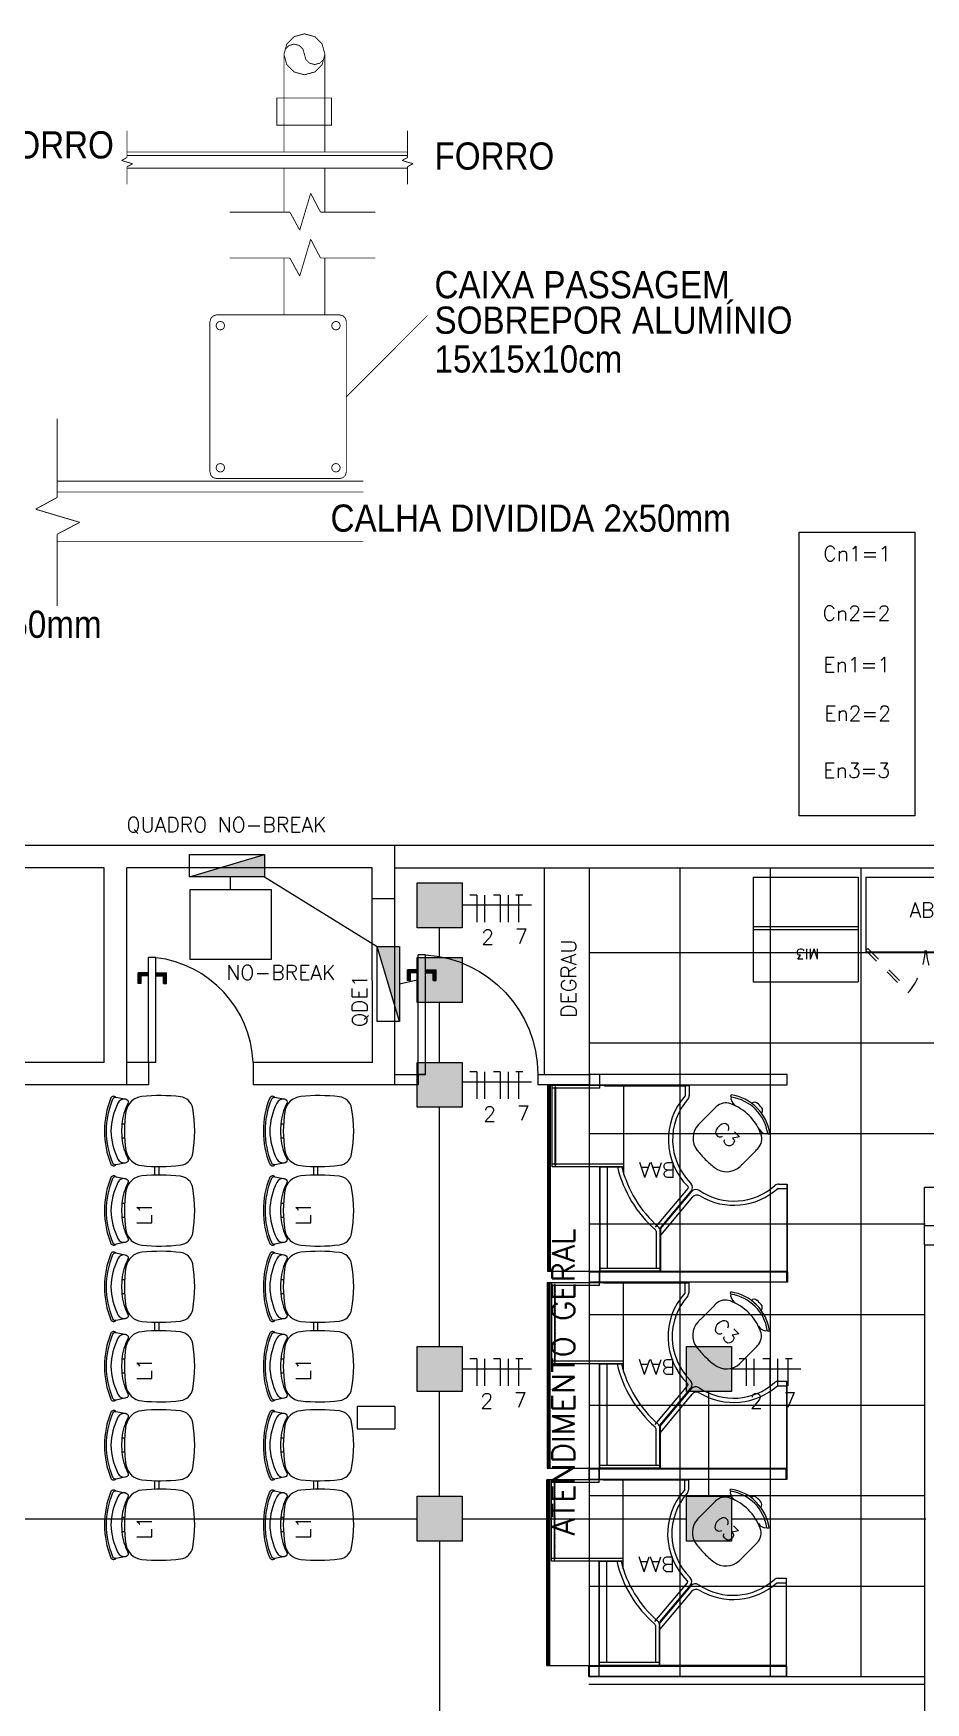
# Model space of a CAD drawing. Extents: x 16 to 124, y 36 to 90.
# Drawn here: x 48.22 to 54.18, y 76.67 to 87.83 of the extents above; entities that cross this region are included whole.
import ezdxf
from ezdxf.enums import TextEntityAlignment as Align

# ---------------------------------------------------------------- set-up
doc = ezdxf.new("R2010")
doc.units = 0
doc.header["$LTSCALE"] = 0.02
doc.linetypes.add('HIDDEN2', pattern=[0.1875, 0.125, -0.0625])
doc.layers.get('0').update_dxf_attribs({"linetype": 'CONTINUOUS'})
for name, color, linetype in [('BLOCOS', 1, 'CONTINUOUS'), ('CADEIRAS', 6, 'CONTINUOUS'), ('CAIXAS', 7, 'CONTINUOUS'), ('CANALETAS', 4, 'CONTINUOUS'), ('CODIGO', 6, 'CONTINUOUS'), ('DIVISORIA', 5, 'CONTINUOUS'), ('EL-ELETRODUTO', 2, 'CONTINUOUS'), ('ESQUADRIAS-F', 2, 'CONTINUOUS'), ('ESQUADRIAS-G', 1, 'CONTINUOUS'), ('FIO-FASE', 1, 'CONTINUOUS'), ('LAYER_1', 7, 'CONTINUOUS'), ('MESA-SUP', 5, 'CONTINUOUS'), ('MESAS', 1, 'CONTINUOUS'), ('PAREDE-SOL', 251, 'CONTINUOUS'), ('PAREDES', 7, 'CONTINUOUS'), ('PISO', 6, 'CONTINUOUS'), ('PISOELEVADO', 6, 'CONTINUOUS'), ('SINAL', 1, 'CONTINUOUS'), ('TEXTO', 7, 'CONTINUOUS'), ('TEXTO-INS-NOVA', 5, 'CONTINUOUS')]:
    doc.layers.add(name, color=color, linetype=linetype)
doc.styles.add('COTAS', font='romans.shx', dxfattribs={"width": 0.75})
doc.styles.add('ROMANS', font='simplex.shx')
doc.styles.add('SN0', font='Arial', dxfattribs={"width": 4e-06})

# ---------------------------------------------------------------- blocks, each defined once
blk = doc.blocks.new('MI3')
at = {"layer": 'MESAS'}
for p, q in [((0.7, 0), (0, 0)), ((0, -0.7), (0, 0)), ((0.7, -0.7), (0.7, 0)), ((0.7, -0.35), (0, -0.35)), ((0.7, -0.37), (0, -0.37)), ((0.7, -0.7), (0, -0.7))]:
    blk.add_line(p, q, dxfattribs=at)
at = {"layer": 'CODIGO', "style": 'ROMANS'}
blk.add_text('MI3', height=0.07, dxfattribs=at).set_placement((0.258, -0.222, -0.64))
blk = doc.blocks.new('*X11')
at = {"color": 0}
for p, q in [((1170.726, 1261.476), (1170.731, 1261.481)), ((1170.726, 1261.471), (1170.732, 1261.477)), ((1170.726, 1261.466), (1170.732, 1261.472)), ((1170.726, 1261.46), (1170.732, 1261.466)), ((1170.726, 1261.455), (1170.732, 1261.461)), ((1170.726, 1261.45), (1170.732, 1261.456)), ((1170.726, 1261.444), (1170.732, 1261.45)), ((1170.726, 1261.439), (1170.732, 1261.445)), ((1170.726, 1261.434), (1170.732, 1261.44)), ((1170.726, 1261.428), (1170.732, 1261.434)), ((1170.726, 1261.423), (1170.732, 1261.429)), ((1170.726, 1261.418), (1170.732, 1261.424)), ((1170.726, 1261.413), (1170.732, 1261.419)), ((1170.726, 1261.407), (1170.732, 1261.413)), ((1170.726, 1261.402), (1170.732, 1261.408)), ((1170.726, 1261.397), (1170.732, 1261.403)), ((1170.726, 1261.391), (1170.732, 1261.397)), ((1170.726, 1261.386), (1170.732, 1261.392)), ((1170.726, 1261.381), (1170.732, 1261.387)), ((1170.726, 1261.375), (1170.732, 1261.381)), ((1170.726, 1261.37), (1170.732, 1261.376)), ((1170.726, 1261.365), (1170.732, 1261.371)), ((1170.726, 1261.36), (1170.732, 1261.366)), ((1170.726, 1261.354), (1170.732, 1261.36)), ((1170.726, 1261.349), (1170.732, 1261.355)), ((1170.726, 1261.344), (1170.732, 1261.35)), ((1170.726, 1261.338), (1170.732, 1261.344)), ((1170.726, 1261.333), (1170.732, 1261.339)), ((1170.726, 1261.328), (1170.732, 1261.334)), ((1170.726, 1261.322), (1170.732, 1261.328)), ((1170.726, 1261.317), (1170.732, 1261.323)), ((1170.726, 1261.312), (1170.732, 1261.318)), ((1170.726, 1261.307), (1170.732, 1261.313)), ((1170.726, 1261.301), (1170.732, 1261.307)), ((1170.726, 1261.296), (1170.732, 1261.302)), ((1170.726, 1261.291), (1170.732, 1261.297)), ((1170.726, 1261.285), (1170.732, 1261.291)), ((1170.726, 1261.28), (1170.732, 1261.286)), ((1170.726, 1261.275), (1170.732, 1261.281)), ((1170.726, 1261.269), (1170.732, 1261.275)), ((1170.726, 1261.264), (1170.732, 1261.27)), ((1170.726, 1261.259), (1170.732, 1261.265)), ((1170.726, 1261.253), (1170.732, 1261.259)), ((1170.726, 1261.248), (1170.732, 1261.254)), ((1170.726, 1261.243), (1170.732, 1261.249)), ((1170.726, 1261.238), (1170.732, 1261.244)), ((1170.726, 1261.232), (1170.732, 1261.238)), ((1170.726, 1261.227), (1170.732, 1261.233)), ((1170.726, 1261.222), (1170.732, 1261.228)), ((1170.726, 1261.216), (1170.732, 1261.222)), ((1170.726, 1261.211), (1170.732, 1261.217)), ((1170.726, 1261.206), (1170.732, 1261.212)), ((1170.726, 1261.2), (1170.732, 1261.206)), ((1170.726, 1261.195), (1170.732, 1261.201)), ((1170.726, 1261.19), (1170.732, 1261.196)), ((1170.726, 1261.185), (1170.732, 1261.191)), ((1170.726, 1261.179), (1170.732, 1261.185)), ((1170.726, 1261.174), (1170.732, 1261.18)), ((1170.726, 1261.169), (1170.732, 1261.175)), ((1170.726, 1261.163), (1170.732, 1261.169)), ((1170.726, 1261.158), (1170.732, 1261.164)), ((1170.726, 1261.153), (1170.732, 1261.159)), ((1170.726, 1261.147), (1170.732, 1261.153)), ((1170.726, 1261.142), (1170.732, 1261.148)), ((1170.726, 1261.137), (1170.732, 1261.143)), ((1170.726, 1261.132), (1170.732, 1261.138)), ((1170.726, 1261.126), (1170.732, 1261.132)), ((1170.726, 1261.121), (1170.732, 1261.127)), ((1170.726, 1261.116), (1170.732, 1261.122)), ((1170.726, 1261.11), (1170.732, 1261.116)), ((1170.726, 1261.105), (1170.732, 1261.111)), ((1170.726, 1261.1), (1170.732, 1261.106)), ((1170.726, 1261.094), (1170.732, 1261.1)), ((1170.726, 1261.089), (1170.732, 1261.095)), ((1170.726, 1261.084), (1170.732, 1261.09)), ((1170.726, 1261.078), (1170.732, 1261.084)), ((1170.726, 1261.073), (1170.732, 1261.079)), ((1170.726, 1261.068), (1170.732, 1261.074)), ((1170.726, 1261.063), (1170.732, 1261.069)), ((1170.726, 1261.057), (1170.732, 1261.063)), ((1170.726, 1261.052), (1170.732, 1261.058)), ((1170.726, 1261.047), (1170.732, 1261.053)), ((1170.726, 1261.041), (1170.732, 1261.047)), ((1170.726, 1261.036), (1170.732, 1261.042)), ((1170.726, 1261.031), (1170.732, 1261.037)), ((1170.726, 1261.025), (1170.732, 1261.031)), ((1170.726, 1261.02), (1170.732, 1261.026)), ((1170.726, 1261.015), (1170.732, 1261.021)), ((1170.726, 1261.01), (1170.732, 1261.016)), ((1170.726, 1261.004), (1170.732, 1261.01)), ((1170.726, 1260.999), (1170.732, 1261.005)), ((1170.726, 1260.994), (1170.732, 1261)), ((1170.726, 1260.988), (1170.732, 1260.994)), ((1170.726, 1260.983), (1170.732, 1260.989)), ((1170.726, 1260.978), (1170.732, 1260.984)), ((1170.728, 1260.974), (1170.732, 1260.978))]:
    blk.add_line(p, q, dxfattribs=at)
blk = doc.blocks.new('C3')
at = {"layer": 'CADEIRAS'}
for p, q in [((-0.198, -0.092), (-0.204, -0.084)), ((-0.182, -0.105), (-0.192, -0.092)), ((0.141, -0.105), (0.15, -0.092)), ((0.157, -0.092), (0.163, -0.084)), ((-0.218, -0.357), (-0.218, -0.237)), ((0.177, -0.237), (0.177, -0.357))]:
    blk.add_line(p, q, dxfattribs=at)
for centre, radius, start, end in [((-0.021, -0.328), 0.329, 86.4167, 93.5833), ((-0.021, -0.328), 0.305, 53.1301, 126.8699), ((-0.194, -0.089), 0.0047, 216.8699, 305.9604), ((-0.021, -0.328), 0.291, 54.0396, 125.9604), ((-0.146, -0.054), 0.0623, 234.3405, 285.7396), ((-0.021, -0.435), 0.338, 90, 114.9388), ((-0.039, -0.028), 0.0282, 93.5833, 176.6281), ((-0.021, -0.435), 0.338, 65.0612, 90), ((-0.002, -0.028), 0.0282, 3.3719, 86.4167), ((0.105, -0.054), 0.0623, 254.2604, 305.6595), ((0.153, -0.089), 0.0047, 234.0396, 323.1301), ((-0.124, -0.213), 0.094, 114.9388, 178.3074), ((0.675, -0.237), 0.893, 178.3074, 180), ((0.082, -0.213), 0.094, 1.6926, 65.0612), ((-0.716, -0.237), 0.893, 0, 1.6926), ((0.487, -0.357), 0.705, 180, 181.7293), ((-0.086, -0.375), 0.132, 181.7293, 263.155), ((0.045, -0.375), 0.132, 276.845, 358.2707), ((-0.528, -0.357), 0.705, 358.2707, 360), ((-0.021, 0.171), 0.682, 263.155, 270), ((-0.021, 0.171), 0.682, 270, 276.845)]:
    blk.add_arc(centre, radius, start, end, dxfattribs=at)
at = {"layer": 'CODIGO', "style": 'ROMANS'}
blk.add_text('C3', height=0.1, dxfattribs=at).set_placement((-0.126, -0.343))
blk = doc.blocks.new('BAA')
at = {"layer": 'CODIGO', "color": 2}
blk.add_line((1.2, 1.297), (1.2, 0.618), dxfattribs=at)
at = {"layer": 'MESA-SUP'}
for p, q in [((1.25, 1.39), (1.25, 1.32)), ((0, 1.32), (0.847, 1.32)), ((0.002, 1.317), (0.844, 1.317)), ((0.002, 1.317), (0.844, 1.317)), ((1.25, 0.07), (1.25, 0))]:
    blk.add_line(p, q, dxfattribs=at)
blk.add_lwpolyline([(0, 1.32), (-0.002, 1.32), (-0.002, 1.39), (0, 1.39)], dxfattribs=at)
for points in [[(1.32, 1.32), (0, 1.32), (0, 1.39), (1.32, 1.39)], [(1.32, 0.07), (0, 0.07), (0, 0), (1.32, 0)]]:
    blk.add_lwpolyline(points, close=True, dxfattribs=at)
at = {"layer": 'MESAS'}
for p, q in [((0, 0.733), (0, 1.32)), ((0.002, 0.733), (0.002, 1.317)), ((0.844, 1.317), (0.844, 1.03)), ((0.847, 1.32), (0.847, 1.033)), ((0.847, 1.315), (0.847, 1.03)), ((0.847, 1.049), (0.847, 1.315)), ((1.6, 1.315), (0.847, 1.315)), ((0.847, 1.315), (1.25, 1.315)), ((0.847, 1.297), (1.25, 1.297)), ((0.875, 1.049), (0.875, 1.297)), ((0.9, 1.315), (1.25, 1.315)), ((1.25, 1.302), (1.25, 1.315)), ((1.25, 1.315), (1.25, 0.618)), ((1.25, 0.618), (1.25, 1.302)), ((1.58, 1.315), (1.58, 0.075)), ((1.585, 1.315), (1.585, 0.075)), ((1.59, 1.315), (1.59, 0.075)), ((1.594, 1.315), (1.594, 0.075)), ((1.597, 1.315), (1.597, 0.075)), ((1.599, 1.315), (1.599, 0.075)), ((1.6, 0.075), (1.6, 1.315)), ((0.633, 0.821), (0.844, 1.073)), ((0.638, 0.784), (0.847, 1.033)), ((0.642, 0.781), (0.847, 1.025)), ((0.054, 0.733), (0, 0.733)), ((0.062, 0.764), (0.002, 0.764)), ((1.09, 0.669), (1.09, 0.075)), ((1.09, 0.618), (1.09, 0.6)), ((1.09, 0.618), (1.09, 0.6)), ((1.09, 0.618), (1.57, 0.618)), ((1.09, 0.6), (1.546, 0.6)), ((1.25, 0.618), (1.104, 0.618)), ((1.552, 0.6), (1.57, 0.6)), ((1.57, 0.618), (1.57, 0.6)), ((1.57, 0.6), (1.57, 0.075)), ((0.653, 0.075), (0.653, 0.142)), ((1.223, 0.075), (0.653, 0.075)), ((0.681, 0.078), (1.22, 0.078)), ((1.09, 0.075), (1.6, 0.075)), ((1.25, 0.093), (1.25, 0.075)), ((1.25, 0.093), (1.546, 0.093)), ((1.25, 0.075), (1.57, 0.075)), ((1.552, 0.093), (1.57, 0.093))]:
    blk.add_line(p, q, dxfattribs=at)
blk.add_lwpolyline([(0.681, 0.078), (0.681, 0.142, -0.184744), (0.681, 0.144, 0.399041), (0.664, 0.747, -0.389622), (0.663, 0.763), (0.881, 1.022)], format="xyb", dxfattribs=at)
blk.add_lwpolyline([(1.552, 0.086), (1.552, 0.607), (1.546, 0.607), (1.546, 0.086)], close=True, dxfattribs=at)
for centre, radius, start, end in [((0.887, 1.049), 0.04, 180, 229.0406), ((0.355, 0.436), 0.771, 13.652, 49.0406), ((0.887, 1.049), 0.012, 180, 229.0406), ((0.355, 0.436), 0.799, 13.1649, 49.0406), ((0.355, 0.436), 0.439, 58.9935, 131.7928), ((0.355, 0.436), 0.411, 55.9688, 131.7928), ((0.602, 0.847), 0.04, 238.9935, 320), ((0.608, 0.81), 0.04, 235.9688, 320), ((0.054, 0.773), 0.04, 270, 311.7928), ((0.672, 0.755), 0.04, 140, 225.148), ((0.355, 0.436), 0.41, 318.1319, 45.148), ((0.683, 0.142), 0.03, 138.1319, 180)]:
    blk.add_arc(centre, radius, start, end, dxfattribs=at)
at = {"rotation": 135}
blk.add_blockref('C3', (0.17, 0.222), dxfattribs=at)
at = {"layer": 'MESAS'}
blk.add_blockref('*X11', (-1169.18, -1260.881), dxfattribs=at)
at = {"layer": 'CODIGO', "style": 'ROMANS'}
blk.add_text('BAA', height=0.1, dxfattribs=at).set_placement((0.744, 0.589))
blk = doc.blocks.new('A$C2DC308E3')
at = {"layer": 'CADEIRAS'}
for p, q in [((0.185, 0.455), (0.185, 0.473)), ((0.279, 0.455), (0.279, 0.473)), ((0.716, 0.455), (0.716, 0.473)), ((0.81, 0.455), (0.81, 0.473)), ((0.468, 0.253), (0.526, 0.253)), ((0.468, 0.253), (0.478, 0.253)), ((0.469, 0.225), (0.526, 0.225))]:
    blk.add_line(p, q, dxfattribs=at)
for points in [[(0.458, 0.514, 0.481357), (0.453, 0.547, 0.097119), (0.232, 0.589, 0.097119), (0.011, 0.547, 0.481357), (0.005, 0.514)], [(0.185, 0.473, 0.100785), (0.047, 0.433, -0.49505), (0.02, 0.445), (0.006, 0.512, -0.365963), (0.017, 0.534, -0.0944), (0.232, 0.576, -0.0944), (0.447, 0.534, -0.365963), (0.458, 0.512), (0.443, 0.445, -0.49505), (0.416, 0.433, 0.100785), (0.279, 0.473, 0.100785)], [(0.99, 0.514, 0.481357), (0.984, 0.547, 0.097119), (0.763, 0.589, 0.097119), (0.542, 0.547, 0.481357), (0.536, 0.514)], [(0.716, 0.473, 0.100785), (0.578, 0.433, -0.49505), (0.551, 0.445), (0.537, 0.512, -0.365963), (0.548, 0.534, -0.0944), (0.763, 0.576, -0.0944), (0.978, 0.534, -0.365963), (0.989, 0.512), (0.975, 0.445, -0.49505), (0.947, 0.433, 0.100785), (0.81, 0.473, 0.100785)], [(0.444, 0.448, 0.344642), (0.419, 0.5, 0.1068), (0.232, 0.547, 0.1068), (0.045, 0.5, 0.344642), (0.02, 0.448)], [(0.975, 0.448, 0.344642), (0.95, 0.5, 0.1068), (0.763, 0.547, 0.1068), (0.576, 0.5, 0.344642), (0.551, 0.448)]]:
    blk.add_lwpolyline(points, format="xyb", dxfattribs=at)
for points in [[(0.101, 0.446, 0.340817), (0, 0.34, 0.05523), (0.003, 0.081, 0.328643), (0.079, 0, 0.09095), (0.384, 0, 0.328643), (0.461, 0.081, 0.05523), (0.463, 0.34, 0.340817), (0.363, 0.446, 0.077917)], [(0.632, 0.446, 0.340817), (0.532, 0.34, 0.05523), (0.534, 0.081, 0.328643), (0.61, 0, 0.09095), (0.916, 0, 0.328643), (0.992, 0.081, 0.05523), (0.994, 0.34, 0.340817), (0.894, 0.446, 0.077917)]]:
    blk.add_lwpolyline(points, format="xyb", close=True, dxfattribs=at)
for centre in [(0.232, -0.04), (0.763, -0.04)]:
    blk.add_arc(centre, 0.515, 84.7595, 95.2405, dxfattribs=at)
at = {"layer": 'CODIGO', "style": 'ROMANS'}
blk.add_text('L1', height=0.1, dxfattribs=at).set_placement((0.133, 0.273))
blk = doc.blocks.new('A$C1F7A7F6D')
at = {"layer": 'SINAL'}
for p, q in [((0.051, 0.255), (0.051, 0.395)), ((0.061, 0.405), (0.491, 0.405)), ((0.501, 0.255), (0.501, 0.395)), ((0.002, 0.233), (0.002, 0.231)), ((0.003, 0.255), (0.548, 0.255)), ((0.003, 0.252), (0.003, 0.253)), ((0.003, 0.253), (0.548, 0.253)), ((0.041, 0.252), (0.003, 0.252)), ((0.023, 0.25), (0.003, 0.25)), ((0.021, 0.267), (0.036, 0.267)), ((0.021, 0.267), (0.021, 0.263)), ((0.021, 0.263), (0.036, 0.263)), ((0.021, 0.259), (0.021, 0.255)), ((0.021, 0.259), (0.036, 0.259)), ((0.021, 0.255), (0.036, 0.255)), ((0.022, 0.248), (0.022, 0.23)), ((0.022, 0.23), (0.022, 0.229)), ((0.023, 0.25), (0.023, 0.252)), ((0.041, 0.249), (0.023, 0.249)), ((0.041, 0.248), (0.023, 0.248)), ((0.023, 0.248), (0.023, 0.23)), ((0.041, 0.23), (0.023, 0.23)), ((0.041, 0.229), (0.023, 0.229)), ((0.026, 0.251), (0.025, 0.252)), ((0.026, 0.263), (0.026, 0.259)), ((0.026, 0.252), (0.026, 0.25)), ((0.026, 0.25), (0.031, 0.25)), ((0.031, 0.263), (0.031, 0.259)), ((0.031, 0.252), (0.031, 0.25)), ((0.031, 0.251), (0.031, 0.252)), ((0.036, 0.267), (0.036, 0.263)), ((0.036, 0.259), (0.036, 0.255)), ((0.043, 0.249), (0.041, 0.249)), ((0.041, 0.248), (0.041, 0.23)), ((0.043, 0.229), (0.041, 0.229)), ((0.042, 0.248), (0.042, 0.23)), ((0.044, 0.25), (0.043, 0.25)), ((0.043, 0.225), (0.043, 0.25)), ((0.043, 0.229), (0.043, 0.25)), ((0.044, 0.229), (0.043, 0.229)), ((0.044, 0.224), (0.044, 0.25)), ((0.078, 0.249), (0.044, 0.249)), ((0.078, 0.229), (0.044, 0.229)), ((0.051, 0.249), (0.051, 0.253)), ((0.051, 0.225), (0.051, 0.229)), ((0.078, 0.226), (0.078, 0.252)), ((0.096, 0.252), (0.078, 0.252)), ((0.078, 0.249), (0.474, 0.249)), ((0.078, 0.229), (0.474, 0.229)), ((0.474, 0.226), (0.078, 0.226)), ((0.091, 0.267), (0.106, 0.267)), ((0.091, 0.267), (0.091, 0.263)), ((0.091, 0.263), (0.106, 0.263)), ((0.091, 0.259), (0.091, 0.255)), ((0.091, 0.259), (0.106, 0.259)), ((0.091, 0.255), (0.106, 0.255)), ((0.096, 0.253), (0.095, 0.253)), ((0.096, 0.263), (0.096, 0.259)), ((0.096, 0.253), (0.096, 0.25)), ((0.096, 0.25), (0.101, 0.25)), ((0.101, 0.263), (0.101, 0.259)), ((0.101, 0.253), (0.101, 0.25)), ((0.101, 0.253), (0.101, 0.253)), ((0.451, 0.252), (0.101, 0.252)), ((0.106, 0.267), (0.106, 0.263)), ((0.106, 0.259), (0.106, 0.255)), ((0.136, 0.199), (0.136, 0.226)), ((0.216, 0.199), (0.216, 0.226)), ((0.274, 0.305), (0.277, 0.305)), ((0.274, 0.255), (0.274, 0.305)), ((0.277, 0.255), (0.277, 0.305)), ((0.446, 0.267), (0.446, 0.263)), ((0.461, 0.267), (0.446, 0.267)), ((0.461, 0.263), (0.446, 0.263)), ((0.446, 0.259), (0.446, 0.255)), ((0.461, 0.259), (0.446, 0.259)), ((0.461, 0.255), (0.446, 0.255)), ((0.451, 0.253), (0.45, 0.253)), ((0.451, 0.263), (0.451, 0.259)), ((0.451, 0.253), (0.451, 0.25)), ((0.456, 0.25), (0.451, 0.25)), ((0.456, 0.263), (0.456, 0.259)), ((0.456, 0.253), (0.456, 0.253)), ((0.456, 0.253), (0.456, 0.25)), ((0.474, 0.252), (0.456, 0.252)), ((0.461, 0.267), (0.461, 0.263)), ((0.461, 0.259), (0.461, 0.255)), ((0.474, 0.226), (0.474, 0.252)), ((0.507, 0.249), (0.474, 0.249)), ((0.507, 0.229), (0.474, 0.229)), ((0.501, 0.249), (0.501, 0.253)), ((0.501, 0.225), (0.501, 0.229)), ((0.507, 0.25), (0.509, 0.25)), ((0.507, 0.224), (0.507, 0.25)), ((0.509, 0.225), (0.509, 0.25)), ((0.509, 0.229), (0.509, 0.25)), ((0.51, 0.249), (0.509, 0.249)), ((0.509, 0.248), (0.509, 0.23)), ((0.51, 0.229), (0.509, 0.229)), ((0.51, 0.252), (0.548, 0.252)), ((0.51, 0.249), (0.528, 0.249)), ((0.51, 0.248), (0.528, 0.248)), ((0.51, 0.248), (0.51, 0.23)), ((0.51, 0.23), (0.528, 0.23)), ((0.51, 0.229), (0.528, 0.229)), ((0.531, 0.267), (0.516, 0.267)), ((0.516, 0.267), (0.516, 0.263)), ((0.531, 0.263), (0.516, 0.263)), ((0.516, 0.259), (0.516, 0.255)), ((0.531, 0.259), (0.516, 0.259)), ((0.531, 0.255), (0.516, 0.255)), ((0.521, 0.251), (0.52, 0.252)), ((0.521, 0.263), (0.521, 0.259)), ((0.521, 0.252), (0.521, 0.25)), ((0.526, 0.25), (0.521, 0.25)), ((0.526, 0.263), (0.526, 0.259)), ((0.526, 0.251), (0.526, 0.252)), ((0.526, 0.252), (0.526, 0.25)), ((0.528, 0.25), (0.528, 0.252)), ((0.528, 0.25), (0.548, 0.25)), ((0.528, 0.248), (0.528, 0.23)), ((0.529, 0.248), (0.529, 0.23)), ((0.529, 0.23), (0.53, 0.229)), ((0.531, 0.267), (0.531, 0.263)), ((0.531, 0.259), (0.531, 0.255)), ((0.548, 0.252), (0.548, 0.253)), ((0.549, 0.233), (0.55, 0.231)), ((0.051, 0.175), (0.301, 0.175)), ((0.051, 0.173), (0.051, 0.175)), ((0.051, 0.173), (0.301, 0.173)), ((0.136, 0.175), (0.136, 0.199)), ((0.216, 0.177), (0.136, 0.177)), ((0.216, 0.175), (0.216, 0.199)), ((0.301, 0.173), (0.301, 0.175))]:
    blk.add_line(p, q, dxfattribs=at)
at = {"layer": 'SINAL', "linetype": 'Continuous'}
for p, q in [((0.136, 0.226), (0.136, 0.249)), ((0.216, 0.226), (0.216, 0.249))]:
    blk.add_line(p, q, dxfattribs=at)
at = {"layer": 'SINAL'}
for centre, radius, start, end in [((0.061, 0.395), 0.01, 90, 180), ((0.491, 0.395), 0.01, 360, 90), ((0.002, 0.232), 0.00228, 87.2252, 247.8431), ((0.003, 0.253), 0.00225, 90, 270), ((0.275, 1.472), 1.271, 257.5301, 261.5559), ((0.275, 1.472), 1.272, 257.5301, 261.566), ((0.276, 1.472), 1.268, 257.5301, 258.434), ((0.276, 1.472), 1.269, 257.5301, 259.3992), ((0.023, 0.248), 0.001, 90, 180), ((0.023, 0.23), 0.001, 180, 270), ((0.041, 0.25), 0.003, 0, 90), ((0.041, 0.25), 0.0015, 0, 90), ((0.041, 0.248), 0.001, 0, 90), ((0.041, 0.23), 0.001, 270, 360), ((0.043, 0.224), 0.0015, 259.468, 0), ((0.276, 0.225), 0.225, 180, 180.8911), ((0.275, 1.472), 1.271, 261.5559, 282.4699), ((0.275, 1.472), 1.272, 261.566, 282.4699), ((0.276, 0.225), 0.225, 359.1462, 360), ((0.51, 0.25), 0.003, 90, 180), ((0.509, 0.224), 0.0015, 180, 245.3293), ((0.51, 0.25), 0.0015, 90, 180), ((0.51, 0.248), 0.001, 90, 180), ((0.275, 1.472), 1.269, 280.6008, 282.4699), ((0.51, 0.23), 0.001, 180, 270), ((0.528, 0.248), 0.001, 0, 90), ((0.528, 0.23), 0.001, 270, 0), ((0.275, 1.472), 1.268, 281.566, 282.4699), ((0.548, 0.253), 0.00225, 270, 90), ((0.549, 0.232), 0.00228, 292.1569, 92.7748), ((0.276, 0.225), 0.225, 181.2805, 358.7567)]:
    blk.add_arc(centre, radius, start, end, dxfattribs=at)
blk = doc.blocks.new('A$C05567B69')
at = {"layer": 'ESQUADRIAS-F'}
blk.add_arc((0.8, 0), 0.8, 93.5833, 180, dxfattribs=at)
at = {"layer": 'ESQUADRIAS-G'}
for p, q in [((0.75, 0), (0.75, 0.798)), ((0.75, 0.798), (0.8, 0.798)), ((0.8, 0), (0.8, 0.798)), ((0.68, 0.628), (0.68, 0.698)), ((0.75, 0.698), (0.68, 0.698)), ((0.7, 0.628), (0.7, 0.678)), ((0.75, 0.678), (0.7, 0.678)), ((0.8, 0.698), (0.87, 0.698)), ((0.8, 0.678), (0.85, 0.678)), ((0.85, 0.628), (0.85, 0.678)), ((0.87, 0.628), (0.87, 0.698)), ((0.7, 0.628), (0.68, 0.628)), ((0.85, 0.628), (0.87, 0.628)), ((0.75, 0), (0.8, 0))]:
    blk.add_line(p, q, dxfattribs=at)
for points in [[(0.68, 0.698), (0.75, 0.698), (0.7, 0.678), (0.75, 0.678)], [(0.68, 0.628), (0.68, 0.698), (0.7, 0.628), (0.7, 0.678)], [(0.8, 0.698), (0.87, 0.698), (0.8, 0.678), (0.85, 0.678)], [(0.85, 0.628), (0.85, 0.678), (0.87, 0.628), (0.87, 0.698)]]:
    blk.add_solid(points, dxfattribs=at)
blk = doc.blocks.new('A$C7B783AE8')
at = {"layer": 'ESQUADRIAS-F'}
blk.add_arc((-0.033, 0.738), 0.738, 272.5737, 353.1841, dxfattribs=at)
at = {"layer": 'ESQUADRIAS-G'}
for p, q in [((0, 0.7), (0.7, 0.7)), ((0, 0.65), (0, 0.7)), ((0.528, 0.75), (0.528, 0.77)), ((0.528, 0.77), (0.598, 0.77)), ((0.528, 0.75), (0.578, 0.75)), ((0.578, 0.7), (0.578, 0.75)), ((0.598, 0.7), (0.598, 0.77)), ((0.7, 0.65), (0.7, 0.7)), ((0, 0.65), (0.7, 0.65)), ((0.528, 0.6), (0.578, 0.6)), ((0.528, 0.6), (0.528, 0.58)), ((0.528, 0.58), (0.598, 0.58)), ((0.578, 0.65), (0.578, 0.6)), ((0.598, 0.65), (0.598, 0.58))]:
    blk.add_line(p, q, dxfattribs=at)
for points in [[(0.528, 0.75), (0.578, 0.75), (0.528, 0.77), (0.598, 0.77)], [(0.598, 0.7), (0.598, 0.77), (0.578, 0.7), (0.578, 0.75)], [(0.528, 0.58), (0.598, 0.58), (0.528, 0.6), (0.578, 0.6)], [(0.598, 0.58), (0.598, 0.65), (0.578, 0.6), (0.578, 0.65)]]:
    blk.add_solid(points, dxfattribs=at)
blk = doc.blocks.new('AB')
at = {"layer": 'CODIGO', "linetype": 'HIDDEN2'}
for p, q in [((0, -0.491), (0.281, -0.773)), ((0.013, -0.478), (0.294, -0.76)), ((0.787, -0.478), (0.506, -0.76)), ((0.8, -0.491), (0.519, -0.773)), ((0.281, -0.773), (0.294, -0.76)), ((0.519, -0.773), (0.506, -0.76))]:
    blk.add_line(p, q, dxfattribs=at)
for centre, start, end in [((-0.095, -0.456), 321.9199, 355.9227), ((0.895, -0.456), 184.0773, 218.0801)]:
    blk.add_arc(centre, 0.493, start, end, dxfattribs=at)
at = {"layer": 'MESAS'}
for p, q in [((0, 0), (0.8, 0)), ((0, 0), (0, -0.5)), ((0.8, 0), (0.8, -0.5)), ((0, -0.5), (0.013, -0.5)), ((0.013, -0.5), (0.782, -0.5)), ((0.782, -0.5), (0.8, -0.5)), ((0.8, -0.5), (0.787, -0.5))]:
    blk.add_line(p, q, dxfattribs=at)
at = {"layer": 'MESAS', "linetype": 'HIDDEN2'}
for p, q in [((0.013, -0.478), (0, -0.491)), ((0.787, -0.478), (0.8, -0.491))]:
    blk.add_line(p, q, dxfattribs=at)
at = {"layer": 'CODIGO', "style": 'ROMANS'}
blk.add_text('AB', height=0.1, dxfattribs=at).set_placement((0.291, -0.27))

msp = doc.modelspace()

# ---------------------------------------------------------------- hatches: boundary and pattern name
at = {"layer": 'CAIXAS'}
for color, points in [(256, [(49.26627, 82.18851), (49.76627, 82.18851), (49.76627, 82.33851)]), (4, [(51.08662, 81.84894), (51.08662, 82.14894), (50.78662, 82.14894), (50.78662, 81.84894)]), (256, [(50.66934, 81.22256), (50.66934, 81.72256), (50.51934, 81.72256)]), (5, [(51.08662, 81.34894), (51.08662, 81.64894), (50.78662, 81.64894), (50.78662, 81.34894)]), (4, [(51.08662, 80.64894), (51.08662, 80.94894), (50.78662, 80.94894), (50.78662, 80.64894)]), (4, [(51.08662, 78.74894), (51.08662, 79.04894), (50.78662, 79.04894), (50.78662, 78.74894)]), (4, [(52.88662, 78.74894), (52.88662, 79.04894), (52.58662, 79.04894), (52.58662, 78.74894)]), (5, [(51.08662, 77.74894), (51.08662, 78.04894), (50.78662, 78.04894), (50.78662, 77.74894)]), (5, [(52.88662, 77.74894), (52.88662, 78.04894), (52.58662, 78.04894), (52.58662, 77.74894)])]:
    msp.add_hatch(color=color, dxfattribs=at).paths.add_polyline_path(points)

# ---------------------------------------------------------------- linework, layer by layer
for p, q in [((49.26627, 82.18851), (49.76627, 82.33851)), ((49.81391, 82.10334), (49.26799, 82.10334)), ((49.26799, 82.10334), (49.26799, 81.63853)), ((49.81391, 81.63853), (49.81391, 82.10334)), ((50.66934, 81.22256), (50.51934, 81.72256)), ((49.26799, 81.63853), (49.81391, 81.63853))]:
    msp.add_line(p, q, dxfattribs=at)
for points in [[(49.26627, 82.18851), (49.26627, 82.33851), (49.76627, 82.33851), (49.76627, 82.18851)], [(50.78662, 81.84894), (50.78662, 82.14894), (51.08662, 82.14894), (51.08662, 81.84894)], [(50.66934, 81.22256), (50.51934, 81.22256), (50.51934, 81.72256), (50.66934, 81.72256)], [(50.78662, 81.34894), (50.78662, 81.64894), (51.08662, 81.64894), (51.08662, 81.34894)], [(50.78662, 80.64894), (50.78662, 80.94894), (51.08662, 80.94894), (51.08662, 80.64894)], [(50.78662, 78.74894), (50.78662, 79.04894), (51.08662, 79.04894), (51.08662, 78.74894)], [(52.58662, 78.74894), (52.58662, 79.04894), (52.88662, 79.04894), (52.88662, 78.74894)], [(50.78662, 77.74894), (50.78662, 78.04894), (51.08662, 78.04894), (51.08662, 77.74894)], [(52.58662, 77.74894), (52.58662, 78.04894), (52.88662, 78.04894), (52.88662, 77.74894)]]:
    msp.add_lwpolyline(points, close=True, dxfattribs=at)
at = {"layer": 'CANALETAS'}
for p, q in [((49.53673, 82.18851), (49.53673, 82.10334)), ((49.76627, 82.18851), (50.51934, 81.72256)), ((51.5515, 81.99894), (51.08662, 81.99894)), ((50.93662, 81.64894), (50.93662, 81.84894)), ((50.78662, 81.49894), (50.66934, 81.47256)), ((50.93662, 80.94894), (50.93662, 81.34894)), ((51.5515, 80.81674), (51.08662, 80.81674)), ((50.93662, 79.04894), (50.93662, 80.64894)), ((51.5515, 78.89894), (51.08662, 78.89894)), ((53.3515, 78.89894), (52.88662, 78.89894)), ((50.93662, 78.04894), (50.93662, 78.74894)), ((52.73662, 78.04894), (52.73662, 78.74894)), ((45.58662, 77.89894), (49.08662, 77.89894)), ((49.08662, 77.89894), (50.78662, 77.89894)), ((51.08662, 77.89894), (52.58662, 77.89894)), ((52.88662, 77.89894), (54.18662, 77.89894)), ((50.93662, 77.74894), (50.93662, 74.04894))]:
    msp.add_line(p, q, dxfattribs=at)
at = {"layer": 'DIVISORIA'}
for p, q in [((50.63837, 80.86894), (50.84337, 80.86894)), ((50.79337, 80.79894), (50.63837, 80.79894)), ((50.79337, 80.86894), (50.79337, 80.79894)), ((51.59337, 80.86894), (51.59337, 80.79894)), ((51.59337, 80.86894), (51.93837, 80.86894)), ((51.93837, 80.79894), (51.59337, 80.79894)), ((56.26662, 80.11169), (54.17662, 80.11169)), ((54.17662, 79.85981), (54.17662, 80.11169)), ((54.17662, 79.72946), (54.17662, 76.20946)), ((51.93337, 76.84394), (54.17662, 76.84394)), ((51.93337, 76.79394), (54.17662, 76.79394))]:
    msp.add_line(p, q, dxfattribs=at)
at = {"layer": 'EL-ELETRODUTO'}
msp.add_lwpolyline([(53.33988, 84.49322), (54.11139, 84.49322), (54.11139, 82.59665), (53.33988, 82.59665)], close=True, dxfattribs=at)
at = {"layer": 'FIO-FASE'}
for p, q in [((51.18466, 82.06744), (51.13901, 82.06744)), ((51.18466, 82.06744), (51.18466, 81.88728)), ((51.23899, 81.88728), (51.23899, 82.06744)), ((51.34239, 82.06744), (51.29675, 82.06744)), ((51.34239, 82.06744), (51.34239, 81.88728)), ((51.39673, 81.88728), (51.39673, 82.06744)), ((51.49289, 82.06744), (51.44724, 82.06744)), ((51.4668, 81.88728), (51.4668, 82.06744)), ((51.18466, 80.88524), (51.13901, 80.88524)), ((51.18466, 80.88524), (51.18466, 80.70508)), ((51.23899, 80.70508), (51.23899, 80.88524)), ((51.34239, 80.88524), (51.29675, 80.88524)), ((51.34239, 80.88524), (51.34239, 80.70508)), ((51.39673, 80.70508), (51.39673, 80.88524)), ((51.49289, 80.88524), (51.44724, 80.88524)), ((51.4668, 80.70508), (51.4668, 80.88524)), ((51.18466, 78.96744), (51.13901, 78.96744)), ((51.18466, 78.96744), (51.18466, 78.78728)), ((51.23899, 78.78728), (51.23899, 78.96744)), ((51.34239, 78.96744), (51.29675, 78.96744)), ((51.34239, 78.96744), (51.34239, 78.78728)), ((51.39673, 78.78728), (51.39673, 78.96744)), ((51.49289, 78.96744), (51.44724, 78.96744)), ((51.4668, 78.78728), (51.4668, 78.96744)), ((52.98466, 78.96744), (52.93901, 78.96744)), ((52.98466, 78.96744), (52.98466, 78.78728)), ((53.03899, 78.78728), (53.03899, 78.96744)), ((53.14239, 78.96744), (53.09675, 78.96744)), ((53.14239, 78.96744), (53.14239, 78.78728)), ((53.19673, 78.78728), (53.19673, 78.96744)), ((53.29289, 78.96744), (53.24724, 78.96744)), ((53.2668, 78.78728), (53.2668, 78.96744))]:
    msp.add_line(p, q, dxfattribs=at)
at = {"layer": 'LAYER_1', "color": 3, "linetype": 'Continuous', "const_width": 0.006}
for points in [[(50.17035, 87.68678), (50.15168, 87.75582), (50.10261, 87.80489), (50.03357, 87.82356), (49.96454, 87.80489), (49.91547, 87.75582), (49.8968, 87.68678), (49.91547, 87.61775), (49.96454, 87.56868), (50.03357, 87.55001), (50.10261, 87.56868), (50.15168, 87.61775), (50.17035, 87.68678)], [(49.96518, 87.75517), (49.93067, 87.74583), (49.90614, 87.7213), (49.8968, 87.68678)], [(50.03357, 87.68678), (50.02423, 87.7213), (49.9997, 87.74583), (49.96518, 87.75517)], [(49.8968, 87.68678), (49.8968, 87.0341)], [(50.03357, 87.68678), (50.04291, 87.65226), (50.06745, 87.62773), (50.10196, 87.61839)], [(50.10196, 87.61839), (50.13648, 87.62773), (50.16101, 87.65226), (50.17035, 87.68678)], [(50.17035, 87.0341), (50.17035, 87.68678)], [(49.84971, 87.21247), (50.21445, 87.21247), (50.21445, 87.39484), (49.84971, 87.39484), (49.84971, 87.21247)], [(49.8968, 86.92535), (49.8968, 86.63225)], [(50.17035, 86.63225), (50.17035, 86.92535)], [(49.8968, 86.32526), (49.8968, 85.94524)], [(50.17035, 85.94524), (50.17035, 86.32526)]]:
    msp.add_lwpolyline(points, dxfattribs=at)
at = {"layer": 'LAYER_1', "color": 6, "linetype": 'Continuous', "const_width": 0.006}
for points in [[(48.84797, 87.17662), (48.84797, 86.9969)], [(50.72185, 87.17662), (50.72185, 86.9969)], [(48.81181, 86.97716), (48.84797, 86.9969)], [(48.81181, 86.97716), (48.8856, 86.95524)], [(48.8856, 86.95524), (48.84797, 86.93548)], [(48.84797, 86.93548), (48.84797, 86.81857)], [(50.68568, 86.97716), (50.72185, 86.9969)], [(50.68568, 86.97716), (50.75949, 86.95524)], [(50.75949, 86.95524), (50.72185, 86.93548)], [(50.72185, 86.93548), (50.72185, 86.81857)], [(50.00226, 86.51169), (50.07533, 86.7577)], [(50.07533, 86.7577), (50.14117, 86.63225)], [(49.53448, 86.63225), (49.93642, 86.63225)], [(50.00226, 86.51169), (49.93642, 86.63225)], [(50.14117, 86.63225), (50.50748, 86.63225)], [(50.00226, 86.20469), (50.07533, 86.45072)], [(50.07533, 86.45072), (50.14117, 86.32526)], [(49.53448, 86.32526), (49.93642, 86.32526)], [(50.00226, 86.20469), (49.93642, 86.32526)], [(50.14117, 86.32526), (50.50748, 86.32526)], [(48.38198, 85.25098), (48.38198, 84.72518)], [(48.2373, 84.64617), (48.38198, 84.72518)], [(48.2373, 84.64617), (48.53252, 84.55848)], [(48.38152, 84.47817), (48.38152, 83.99885)], [(48.53252, 84.55848), (48.38198, 84.47947)]]:
    msp.add_lwpolyline(points, dxfattribs=at)
at = {"layer": 'LAYER_1', "color": 1, "linetype": 'Continuous', "const_width": 0.006}
for points in [[(48.84797, 87.0341), (50.72185, 87.0341)], [(48.84797, 87.01097), (50.72185, 87.01097)], [(48.84797, 86.92535), (50.72185, 86.92535)], [(50.42794, 84.83395), (48.38198, 84.83395)], [(50.42794, 84.76126), (48.38198, 84.76126)], [(48.38198, 84.42928), (50.42794, 84.42928)]]:
    msp.add_lwpolyline(points, dxfattribs=at)
at = {"layer": 'LAYER_1', "color": 2, "linetype": 'Continuous', "const_width": 0.006}
for points in [[(49.44761, 85.94524), (49.42459, 85.93901), (49.40824, 85.92265), (49.40201, 85.89965)], [(50.26827, 85.94524), (49.44761, 85.94524)], [(50.31386, 85.89965), (50.30764, 85.92265), (50.29128, 85.93901), (50.26827, 85.94524)], [(49.40201, 85.89965), (49.40201, 84.89662)], [(49.50015, 85.87295), (49.49626, 85.88733), (49.48604, 85.89755), (49.47167, 85.90144), (49.4573, 85.89755), (49.44708, 85.88733), (49.44319, 85.87295), (49.44708, 85.85858), (49.4573, 85.84836), (49.47167, 85.84447), (49.48604, 85.84836), (49.49626, 85.85858), (49.50015, 85.87295)], [(50.27268, 85.87295), (50.26879, 85.88733), (50.25858, 85.89755), (50.2442, 85.90144), (50.22983, 85.89755), (50.21962, 85.88733), (50.21573, 85.87295), (50.21962, 85.85858), (50.22983, 85.84836), (50.2442, 85.84447), (50.25858, 85.84836), (50.26879, 85.85858), (50.27268, 85.87295)], [(50.31386, 84.89662), (50.31386, 85.89965)], [(49.50015, 84.92331), (49.49626, 84.93768), (49.48604, 84.9479), (49.47167, 84.95179), (49.4573, 84.9479), (49.44708, 84.93768), (49.44319, 84.92331), (49.44708, 84.90893), (49.4573, 84.89871), (49.47167, 84.89482), (49.48604, 84.89871), (49.49626, 84.90893), (49.50015, 84.92331)], [(50.27268, 84.92331), (50.26879, 84.93768), (50.25858, 84.9479), (50.2442, 84.95179), (50.22983, 84.9479), (50.21962, 84.93768), (50.21573, 84.92331), (50.21962, 84.90893), (50.22983, 84.89871), (50.2442, 84.89482), (50.25858, 84.89871), (50.26879, 84.90893), (50.27268, 84.92331)], [(49.40201, 84.89662), (49.40824, 84.8736), (49.42459, 84.85724), (49.44761, 84.85102)], [(49.44761, 84.85102), (50.26827, 84.85102)], [(50.26827, 84.85102), (50.29128, 84.85724), (50.30764, 84.8736), (50.31386, 84.89662)]]:
    msp.add_lwpolyline(points, dxfattribs=at)
at = {"layer": 'LAYER_1', "color": 1, "const_width": 0.006}
msp.add_lwpolyline([(50.31386, 85.39813), (50.85674, 85.94191)], dxfattribs=at)
at = {"layer": 'PAREDE-SOL'}
msp.add_line((50.63662, 82.24894), (50.63662, 82.39894), dxfattribs=at)
at = {"layer": 'PAREDES'}
for p, q in [((58.16662, 82.39894), (46.26662, 82.39894)), ((48.69662, 82.24894), (46.41634, 82.24894)), ((48.69662, 80.94894), (48.69662, 82.24894)), ((48.84662, 80.79894), (48.84662, 82.24894)), ((50.48662, 82.24894), (48.84662, 82.24894)), ((50.48662, 82.04172), (50.48662, 82.24894)), ((50.63662, 82.24894), (54.65662, 82.24894)), ((50.63662, 82.04172), (50.63662, 82.24894)), ((50.48816, 80.94894), (50.48662, 82.04232)), ((50.63662, 82.04172), (50.48662, 82.04172)), ((50.63837, 80.79894), (50.63662, 82.04172)), ((48.69662, 80.94894), (47.26885, 80.94894)), ((48.99176, 80.94894), (48.84662, 80.94894)), ((48.99176, 80.94894), (48.99176, 80.79894)), ((50.49138, 80.94894), (49.69176, 80.94894)), ((49.69176, 80.94894), (49.69176, 80.79894)), ((48.84662, 80.79894), (47.26885, 80.79894)), ((48.99176, 80.79894), (48.84662, 80.79894)), ((50.63837, 80.79894), (49.69176, 80.79894)), ((54.17662, 79.72981), (54.17662, 79.85981)), ((54.17662, 79.85981), (54.49662, 79.85981)), ((54.17662, 79.72946), (54.49662, 79.72946)), ((50.63662, 78.64894), (50.38662, 78.64894)), ((50.38662, 78.64894), (50.38662, 78.49894)), ((50.63662, 78.64894), (50.63662, 78.49894)), ((50.38662, 78.49894), (50.63662, 78.49894))]:
    msp.add_line(p, q, dxfattribs=at)
at = {"layer": 'PISOELEVADO'}
for p, q in [((51.63837, 80.86894), (51.63837, 82.24894)), ((51.93837, 76.84394), (51.93837, 82.24894)), ((52.54337, 76.84394), (52.54337, 82.24894)), ((53.14837, 76.84394), (53.14837, 82.24894)), ((53.75337, 76.84394), (53.75337, 82.24894)), ((51.93837, 81.68394), (54.65662, 81.68394)), ((51.93837, 81.07894), (54.65662, 81.07894)), ((51.93837, 80.47394), (54.35837, 80.47394)), ((51.93837, 79.86894), (54.18162, 79.86894)), ((51.93837, 79.26394), (54.18162, 79.26394)), ((51.93837, 78.65894), (54.18162, 78.65894)), ((51.93337, 78.05394), (54.17662, 78.05394)), ((51.93337, 77.44894), (54.17662, 77.44894))]:
    msp.add_line(p, q, dxfattribs=at)

# ---------------------------------------------------------------- block references
msp.add_blockref('AB', (53.78516, 82.1873))
at = {"layer": 'BLOCOS', "rotation": 180}
for name, p in [('MI3', (53.73244, 81.48629)), ('BAA', (53.25837, 80.86894)), ('BAA', (53.25587, 79.55144)), ('BAA', (53.25337, 78.23394))]:
    msp.add_blockref(name, p, dxfattribs=at)
at = {"layer": 'PAREDES', "rotation": 89.99999999999999}
for p in [(49.28715, 79.72702), (50.34885, 79.72702), (49.28715, 78.68608), (50.34885, 78.68608), (49.28715, 77.62704), (50.34885, 77.62704)]:
    msp.add_blockref('A$C2DC308E3', p, dxfattribs=at)
at = {"layer": 'PISO', "rotation": 90}
msp.add_blockref('A$C7B783AE8', (49.69176, 80.94894), dxfattribs=at)
at = {"layer": 'PISO', "xscale": -1}
msp.add_blockref('A$C05567B69', (51.59337, 80.86894), dxfattribs=at)
at = {"layer": 'SINAL', "rotation": 239.8250146894538}
msp.add_blockref('A$C1F7A7F6D', (52.09146, 76.699), dxfattribs=at)

# ---------------------------------------------------------------- texts
at = {"layer": 'LAYER_1', "color": 1, "style": 'SN0'}
for s, width, p, p2 in [('FORRO', 0.88302, (47.96018, 86.99069), (48.76027, 86.99069)), ('FORRO', 0.88302, (50.90282, 86.91588), (51.70292, 86.91588)), ('CAIXA PASSAGEM', 0.868167, (50.90282, 86.0562), (52.87518, 86.0562)), ('SOBREPOR ALUMÍNIO', 0.876823, (50.90282, 85.81902), (53.29453, 85.81902)), ('15x15x10cm', 0.861785, (50.90282, 85.5598), (52.15767, 85.5598)), ('CALHA DIVIDIDA 2x50mm', 0.868269, (50.20814, 84.49588), (52.88192, 84.49588)), ('DIVIDIDA 2x50mm', 0.866324, (46.80571, 83.78636), (48.67833, 83.78636))]:
    msp.add_text(s, height=0.181888, dxfattribs=dict(at, width=width)).set_placement(p, p2, align=Align.FIT)
at = {"layer": 'PISOELEVADO', "style": 'COTAS'}
msp.add_text('DEGRAU', height=0.1, rotation=90, dxfattribs=at).set_placement((51.84936, 81.24774))
at = {"layer": 'TEXTO', "style": 'ROMANS'}
for s, p in [('QUADRO NO-BREAK', (48.84432, 82.48728)), ('2', (51.2158, 81.7361)), ('7', (51.44048, 81.74164)), ('NO-BREAK', (49.51146, 81.49963)), ('2', (51.22838, 80.55391)), ('7', (51.45306, 80.55944)), ('2', (51.20938, 78.6361)), ('7', (51.43406, 78.64164)), ('2', (53.00938, 78.6361)), ('7', (53.23406, 78.64164))]:
    msp.add_text(s, height=0.1, dxfattribs=at).set_placement(p)
at = {"layer": 'TEXTO'}
for s, height, style, p in [('QDE1', 0.1, 'ROMANS', (50.45202, 81.18459)), ('ATENDIMENTO GERAL', 0.15, 'COTAS', (51.83794, 77.7873))]:
    msp.add_text(s, height=height, rotation=90, dxfattribs=dict(at, style=style)).set_placement(p)
at = {"layer": 'TEXTO-INS-NOVA', "style": 'ROMANS'}
for s, p in [('Cn1=1', (53.50041, 84.29988)), ('Cn2=2', (53.49549, 83.9015)), ('En1=1', (53.50142, 83.55745)), ('En2=2', (53.50734, 83.2315)), ('En3=3', (53.50142, 82.85124))]:
    msp.add_text(s, height=0.1, dxfattribs=at).set_placement(p)

doc.saveas('drawing.dxf')
